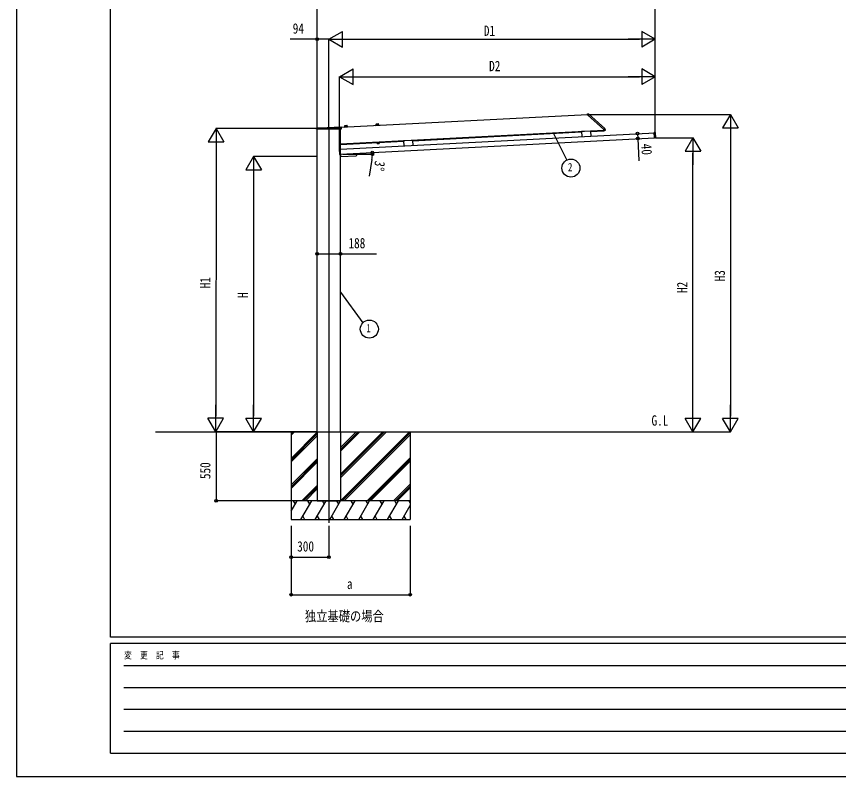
# Model space of a CAD drawing. Units: millimetres, scale not verified. Extents: x -10512 to 10512, y -7425 to 7425.
# Drawn here: x -10512 to -3949, y -7425 to -1355 of the extents above; entities that cross this region are included whole.
import ezdxf
from ezdxf.enums import TextEntityAlignment as Align

# ---------------------------------------------------------------- set-up
doc = ezdxf.new("R2010")
doc.units = ezdxf.units.MM
doc.header["$LTSCALE"] = 30
for name, color, linetype in [('0-2_USER1', 3, 'Continuous'), ('0-3_YKK_12', 2, 'Continuous'), ('0-4_YKK_A1', 4, 'Continuous'), ('0-5_YKK_D', 6, 'Continuous'), ('0-6_YKK_ZWAK', 7, 'Continuous')]:
    doc.layers.add(name, color=color, linetype=linetype)
doc.styles.add('ＭＳ ゴシック', font='')
doc.styles.get('ＭＳ ゴシック').set_extended_font_data('MS Gothic')

msp = doc.modelspace()

# ---------------------------------------------------------------- linework, layer by layer
at = {"layer": '0-3_YKK_12'}
msp.add_line((-8018.45, -2247), (-8018.45, -5399.98), dxfattribs=at)
at = {"layer": '0-4_YKK_A1'}
for p, q in [((-7921.17, -2239.96), (-5953.4, -2136.83)), ((-5953.58, -2133.34), (-5945.98, -2133.41)), ((-5953.56, -2133.81), (-5953.58, -2133.34)), ((-5953.56, -2133.81), (-5953.26, -2139.43)), ((-5953.1, -2139.78), (-5823.61, -2256.37)), ((-5943.34, -2134.44), (-5815.48, -2249.56)), ((-7892.36, -2229.35), (-7892.42, -2236.05)), ((-7889.52, -2226.38), (-7874.58, -2225.6)), ((-7871.45, -2228.26), (-7870.69, -2234.91)), ((-7643.76, -2223.49), (-7643.77, -2225.02)), ((-7643.77, -2225.02), (-7619.81, -2223.76)), ((-7643.77, -2225.02), (-7619.81, -2223.76)), ((-7643.75, -2225.42), (-7643.77, -2225.02)), ((-7643.75, -2225.42), (-7619.79, -2224.16)), ((-7643.29, -2222.99), (-7620.5, -2221.8)), ((-7642.7, -2216.27), (-7642.76, -2222.96)), ((-7639.86, -2213.3), (-7624.93, -2212.52)), ((-7621.79, -2215.17), (-7621.03, -2221.82)), ((-7619.98, -2222.24), (-7619.81, -2223.76)), ((-7619.79, -2224.16), (-7619.81, -2223.76)), ((-8118.01, -2254.33), (-8117.94, -2246.48)), ((-8117.51, -2254.33), (-8118.01, -2254.33)), ((-7920.04, -2254.33), (-8117.51, -2254.33)), ((-8116.94, -2245.49), (-7921.43, -2245.49)), ((-8112.45, -4672.5), (-8112.45, -2254.33)), ((-8084.7, -2245.42), (-7922.46, -2236.92)), ((-7926.79, -2414.49), (-5414.52, -2282.83)), ((-7925.75, -2414.44), (-7925.75, -2254.33)), ((-7924.45, -2414.37), (-7924.45, -2254.33)), ((-7924.45, -2372.31), (-5823.16, -2262.19)), ((-7921.42, -2237.8), (-7920.44, -2246.38)), ((-7920.44, -2246.38), (-7920.44, -2246.4)), ((-7920.44, -2246.4), (-7919.54, -2254.33)), ((-7919.54, -2254.33), (-7920.04, -2254.33)), ((-7893.42, -2236.57), (-7893.43, -2238.1)), ((-7893.43, -2238.1), (-7869.46, -2236.85)), ((-7893.43, -2238.1), (-7869.46, -2236.85)), ((-7893.41, -2238.5), (-7893.43, -2238.1)), ((-7893.41, -2238.5), (-7869.44, -2237.25)), ((-7892.94, -2236.08), (-7870.16, -2234.88)), ((-7869.64, -2235.32), (-7869.46, -2236.85)), ((-7869.44, -2237.25), (-7869.46, -2236.85)), ((-7350.72, -2347.25), (-6001.15, -2276.52)), ((-5930.38, -2270.31), (-6001.28, -2274.03)), ((-6001.28, -2274.03), (-5999.22, -2313.47)), ((-5930.38, -2270.31), (-5928.31, -2309.76)), ((-5930.25, -2272.81), (-5822.9, -2267.18)), ((-5823.45, -2256.72), (-5823.36, -2258.32)), ((-5823.31, -2259.26), (-5823.36, -2258.32)), ((-5823.31, -2259.26), (-5815.68, -2259.33)), ((-5823.29, -2259.76), (-5823.31, -2259.26)), ((-5823.29, -2259.76), (-5822.9, -2267.18)), ((-5822.9, -2267.18), (-5815.29, -2266.78)), ((-5815.68, -2259.33), (-5814.27, -2259.34)), ((-5814.16, -2252.32), (-5813.84, -2258.41)), ((-5813.84, -2258.41), (-5813.77, -2259.81)), ((-5426.37, -2283.45), (-5421.2, -2283.18)), ((-5420.08, -2281.74), (-5421.28, -2281.8)), ((-5421.28, -2281.81), (-5421.28, -2281.8)), ((-5421.26, -2282.15), (-5421.28, -2281.81)), ((-5421.23, -2282.65), (-5421.26, -2282.15)), ((-5419.08, -2323.68), (-5421.23, -2282.65)), ((-5420.08, -2281.74), (-5420.08, -2281.74)), ((-5419.48, -2281.6), (-5413.59, -2281.29)), ((-5413.07, -2281.76), (-5410.87, -2323.71)), ((-7924.7, -2454.44), (-5419.11, -2323.12)), ((-7924.19, -2377.3), (-7421.62, -2350.97)), ((-7350.85, -2344.75), (-7421.75, -2348.47)), ((-7421.75, -2348.47), (-7419.68, -2387.91)), ((-7350.85, -2344.75), (-7348.78, -2384.2)), ((-5419.06, -2324.18), (-5419.08, -2323.68)), ((-5419.06, -2324.18), (-5419.04, -2324.52)), ((-5419.04, -2324.52), (-5417.84, -2324.46)), ((-5419.04, -2324.52), (-5419.04, -2324.52)), ((-5417.84, -2324.46), (-5417.84, -2324.46)), ((-5411.34, -2324.23), (-5417.23, -2324.54)), ((-7935.03, -2413.93), (-7932.84, -2455.88)), ((-7928.67, -2413.1), (-7934.56, -2413.41)), ((-7928.06, -2413.18), (-7926.87, -2413.12)), ((-7928.06, -2413.18), (-7928.06, -2413.18)), ((-7926.85, -2413.47), (-7926.87, -2413.12)), ((-7926.87, -2413.12), (-7926.87, -2413.12)), ((-7926.82, -2413.96), (-7926.85, -2413.47)), ((-7924.67, -2454.99), (-7926.82, -2413.96)), ((-7924.19, -2377.3), (-7924.45, -2372.35)), ((-7616.94, -2364.41), (-7631.93, -2365.19)), ((-7631.93, -2365.19), (-7631.67, -2370.1)), ((-7630.64, -2370.63), (-7631.67, -2370.1)), ((-7631.47, -2365.17), (-7631.56, -2363.57)), ((-7617.65, -2369.95), (-7630.64, -2370.63)), ((-7628.18, -2365), (-7627.92, -2369.91)), ((-7620.68, -2364.6), (-7620.43, -2369.52)), ((-7617.65, -2369.95), (-7616.68, -2369.32)), ((-7617.48, -2362.83), (-7617.39, -2364.43)), ((-7616.94, -2364.41), (-7616.68, -2369.32)), ((-7932.31, -2456.35), (-7926.42, -2456.04)), ((-7926.31, -2456.02), (-7925.42, -2473)), ((-7924.63, -2455.84), (-7925.83, -2455.9)), ((-7925.83, -2455.9), (-7925.83, -2455.9)), ((-7925.75, -4672.5), (-7925.75, -2455.9)), ((-7925.75, -2472.5), (-7925.45, -2472.5)), ((-7924.65, -2455.49), (-7924.67, -2454.99)), ((-7924.65, -2455.49), (-7924.63, -2455.84)), ((-7924.63, -2455.84), (-7924.63, -2455.84)), ((-7924.45, -4672.5), (-7924.45, -2473.95)), ((-7924.37, -2473.95), (-7800.04, -2467.43)), ((-7800.07, -2447.9), (-7799.1, -2466.38)), ((-9402.85, -4672.5), (-5116.04, -4672.5)), ((-8319.35, -4672.5), (-8319.35, -5372.5)), ((-8319.35, -4699.88), (-8291.97, -4672.5)), ((-8319.35, -4685.74), (-8306.11, -4672.5)), ((-8319.35, -4883.73), (-8113.35, -4677.73)), ((-8319.35, -4897.87), (-8113.35, -4691.87)), ((-8319.35, -4912.01), (-8113.35, -4706.01)), ((-8112.45, -4672.5), (-8112.45, -5222.5)), ((-7925.75, -4672.5), (-7925.75, -5222.5)), ((-7925.49, -5222.5), (-7375.49, -4672.5)), ((-7925.35, -5038.51), (-7559.34, -4672.5)), ((-7925.35, -5010.23), (-7587.62, -4672.5)), ((-7925.35, -5024.37), (-7573.48, -4672.5)), ((-7925.35, -4826.38), (-7771.47, -4672.5)), ((-7925.35, -4812.24), (-7785.61, -4672.5)), ((-7925.35, -4798.1), (-7799.75, -4672.5)), ((-7911.35, -5222.5), (-7369.35, -4680.5)), ((-7897.21, -5222.5), (-7369.35, -4694.65)), ((-7369.35, -4672.5), (-7369.35, -5372.5)), ((-8319.35, -5095.86), (-8113.35, -4889.86)), ((-8319.35, -5110), (-8113.35, -4904)), ((-8319.35, -5124.14), (-8113.35, -4918.15)), ((-7713.36, -5222.5), (-7369.35, -4878.49)), ((-7699.22, -5222.5), (-7369.35, -4892.64)), ((-7685.07, -5222.5), (-7369.35, -4906.78)), ((-8233.86, -5222.5), (-8113.35, -5101.99)), ((-8219.72, -5222.5), (-8113.35, -5116.13)), ((-7501.23, -5222.5), (-7369.35, -5090.62)), ((-7487.08, -5222.5), (-7369.35, -5104.77)), ((-7472.94, -5222.5), (-7369.35, -5118.91)), ((-8205.57, -5222.5), (-8113.35, -5130.28)), ((-7369.35, -5222.5), (-8319.35, -5222.5)), ((-8319.35, -5306.33), (-8270.95, -5222.5)), ((-8285.95, -5248.48), (-8300.95, -5222.5)), ((-8242.08, -5372.5), (-8155.48, -5222.5)), ((-8170.48, -5248.48), (-8185.48, -5222.5)), ((-8126.61, -5372.5), (-8040.01, -5222.5)), ((-8112.45, -5222.5), (-7925.75, -5222.5)), ((-8055.01, -5248.48), (-8070.01, -5222.5)), ((-8011.14, -5372.5), (-7924.54, -5222.5)), ((-7939.54, -5248.48), (-7954.54, -5222.5)), ((-7895.67, -5372.5), (-7809.07, -5222.5)), ((-7824.07, -5248.48), (-7839.07, -5222.5)), ((-7780.2, -5372.5), (-7693.6, -5222.5)), ((-7723.6, -5222.5), (-7708.6, -5248.48)), ((-7664.73, -5372.5), (-7578.13, -5222.5)), ((-7593.13, -5248.48), (-7608.13, -5222.5)), ((-7549.26, -5372.5), (-7462.66, -5222.5)), ((-7477.66, -5248.48), (-7492.66, -5222.5)), ((-7369.35, -5236.08), (-7377.19, -5222.5)), ((-7433.79, -5372.5), (-7369.35, -5260.88)), ((-8319.35, -5372.5), (-7369.35, -5372.5)), ((-8227.09, -5346.52), (-8212.09, -5372.5)), ((-8111.61, -5346.52), (-8096.61, -5372.5)), ((-7996.14, -5346.52), (-7981.15, -5372.5)), ((-7880.67, -5346.52), (-7865.68, -5372.5)), ((-7765.2, -5346.52), (-7750.21, -5372.5)), ((-7649.73, -5346.52), (-7634.74, -5372.5)), ((-7534.26, -5346.52), (-7519.27, -5372.5)), ((-7418.79, -5346.52), (-7403.79, -5372.5))]:
    msp.add_line(p, q, dxfattribs=at)
msp.add_lwpolyline([(-5813.77, -2259.81), (-5813.41, -2266.68), (-5815.29, -2266.78)], dxfattribs=at)
msp.add_lwpolyline([(-7633.09, -2362.05), (-7616.11, -2361.16), (-7616.03, -2362.76), (-7633, -2363.65)], close=True, dxfattribs=at)
for centre, radius, start, end in [((-5952.76, -2139.41), 0.5, 183, 228), ((-5946.02, -2137.41), 4, 48, 89.5), ((-7889.36, -2229.38), 3, 93, 179.5), ((-7874.43, -2228.6), 3, 6.5, 93), ((-7643.26, -2223.49), 0.5, 93, 179.5), ((-7639.7, -2216.29), 3, 93, 179.5), ((-7624.77, -2215.51), 3, 6.5, 93), ((-7620.48, -2222.3), 0.5, 6.5, 93), ((-8116.94, -2246.49), 1, 90, 176.5048), ((-8116.94, -2246.49), 1, 176.5048, 179.5), ((-8087.32, -2195.49), 50, 270, 273.00032), ((-7922.41, -2237.92), 1, 6.5, 93.00032), ((-7921.43, -2246.49), 1, 6.5, 90), ((-7892.92, -2236.57), 0.5, 93, 179.5), ((-7870.14, -2235.38), 0.5, 6.5, 93), ((-5823.95, -2256.74), 0.5, 3, 48), ((-5818.16, -2252.53), 4, 3, 48), ((-5814.27, -2259.84), 0.5, 3, 89.5), ((-5420.04, -2278.87), 2.86, 272.73957, 279.49104), ((-5417.52, -2328.73), 4.28, 87.31821, 94.21342), ((-7928.41, -2410.33), 2.86, 266.50896, 273.26043), ((-7629.94, -2367.27), 3.32, 238.61575, 307.38425), ((-7624.79, -2357.89), 12.42, 255.41205, 290.58795), ((-7618.7, -2366.68), 3.32, 238.61575, 307.38425), ((-7925.69, -2460.18), 4.28, 91.78658, 98.68179), ((-7924.43, -2472.95), 1, 183, 273), ((-7800.1, -2466.43), 1, 273, 3)]:
    msp.add_arc(centre, radius, start, end, dxfattribs=at)
for centre, major_axis, ratio, start_param, end_param in [((-5420.08, -2281.71), (0.599, 0.031), 0.061163, 4.712389, 5.0226887), ((-5419.47, -2281.9), (0.016, -0.3), 0.998135, 3.1415927, 3.9550709), ((-5413.57, -2281.79), (0.336, 0.373), 0.99628, 5.4996506, 7.06672), ((-5417.25, -2324.24), (0.016, -0.3), 0.998135, 5.4698366, 6.2831853), ((-5411.37, -2323.73), (0.373, -0.336), 0.99628, 5.4996506, 7.06672), ((-7934.53, -2413.91), (-0.373, 0.336), 0.99628, 5.4996506, 7.06672), ((-7928.65, -2413.4), (0.016, -0.3), 0.998135, 2.3281144, 3.1415927), ((-7928.07, -2413.14), (-0.599, -0.031), 0.061163, 1.2604966, 1.5707963), ((-7932.34, -2455.85), (-0.336, -0.373), 0.99628, 5.4996506, 7.06672), ((-7926.44, -2455.74), (0.016, -0.3), 0.998135, 0, 0.8133487)]:
    msp.add_ellipse(centre, major_axis=major_axis, ratio=ratio, start_param=start_param, end_param=end_param, dxfattribs=at)
at = {"layer": '0-5_YKK_D'}
for p, q in [((-8112.45, -2238.5), (-8112.45, -1235.41)), ((-5412.45, -2321.3), (-5412.45, -1235.41)), ((-8018.45, -1536.41), (-7910.2, -1473.91)), ((-7910.2, -1598.91), (-7910.2, -1473.91)), ((-5412.45, -1536.41), (-5520.7, -1473.91)), ((-5520.7, -1473.91), (-5520.7, -1598.91)), ((-8112.45, -2248.5), (-8112.45, -1535.41)), ((-8018.45, -2246), (-8018.45, -1535.41)), ((-8018.45, -2246), (-8018.45, -1535.41)), ((-8018.45, -1536.41), (-7910.2, -1598.91)), ((-8018.45, -1536.41), (-7801.94, -1536.41)), ((-7893.45, -1536.41), (-5537.45, -1536.41)), ((-5412.45, -1536.41), (-5628.96, -1536.41)), ((-5412.45, -1536.41), (-5520.7, -1598.91)), ((-5412.45, -2321.3), (-5412.45, -1535.41)), ((-7933.45, -1836.41), (-7825.2, -1773.91)), ((-7933.45, -2414.34), (-7933.45, -1835.41)), ((-7933.45, -1836.41), (-7825.2, -1898.91)), ((-7933.45, -1836.41), (-7716.95, -1836.41)), ((-7825.2, -1898.91), (-7825.2, -1773.91)), ((-7808.45, -1836.41), (-5537.45, -1836.41)), ((-5412.45, -1836.41), (-5628.96, -1836.41)), ((-5412.45, -1836.41), (-5520.7, -1773.91)), ((-5520.7, -1773.91), (-5520.7, -1898.91)), ((-5412.45, -1836.41), (-5520.7, -1898.91)), ((-5412.45, -2321.3), (-5412.45, -1835.41)), ((-5944.41, -2136.41), (-4811.45, -2136.41)), ((-4812.45, -2136.41), (-4874.95, -2244.67)), ((-4812.45, -2136.41), (-4749.95, -2244.67)), ((-4812.45, -2136.41), (-4812.45, -2352.92)), ((-8918.88, -2248.83), (-8981.47, -2357.04)), ((-8113.45, -2249.5), (-8919.88, -2248.83)), ((-8918.88, -2248.83), (-8919.06, -2465.34)), ((-8918.88, -2248.83), (-8856.47, -2357.14)), ((-6228.59, -2283.43), (-6118.7, -2501.72)), ((-4874.95, -2244.67), (-4749.95, -2244.67)), ((-4812.45, -2261.41), (-4812.45, -4547.5)), ((-8981.47, -2357.04), (-8856.47, -2357.14)), ((-5411.92, -2322.8), (-5111.45, -2322.8)), ((-5112.45, -2322.8), (-5174.95, -2431.05)), ((-5112.45, -2322.8), (-5049.95, -2431.05)), ((-5112.45, -2322.8), (-5112.45, -2539.31)), ((-8918.98, -2373.83), (-8920.78, -4546.83)), ((-8619.35, -2472.5), (-8681.85, -2580.75)), ((-8113.45, -2472.5), (-8620.35, -2472.5)), ((-8619.35, -2472.5), (-8556.85, -2580.75)), ((-8619.35, -2472.5), (-8619.35, -2689.01)), ((-7907.6, -2454.53), (-7670.05, -2454.53)), ((-5174.95, -2431.05), (-5049.95, -2431.05)), ((-5112.45, -4547.5), (-5112.45, -2447.8)), ((-7674.58, -2496.88), (-7697.02, -2630.34)), ((-8681.85, -2580.75), (-8556.85, -2580.75)), ((-8619.35, -2597.5), (-8619.35, -4547.5)), ((-7925.75, -3557.66), (-7745.96, -3800.3)), ((-8920.88, -4671.83), (-8920.7, -4455.33)), ((-8619.35, -4672.5), (-8619.35, -4455.99)), ((-5112.45, -4672.5), (-5112.45, -4455.99)), ((-4812.45, -4672.5), (-4812.45, -4455.99)), ((-8920.88, -4671.83), (-8983.29, -4563.53)), ((-8858.29, -4563.63), (-8983.29, -4563.53)), ((-8920.88, -4671.83), (-8858.29, -4563.63)), ((-8619.35, -4672.5), (-8681.85, -4564.25)), ((-8556.85, -4564.25), (-8681.85, -4564.25)), ((-8619.35, -4672.5), (-8556.85, -4564.25)), ((-5112.45, -4672.5), (-5174.95, -4564.25)), ((-5049.95, -4564.25), (-5174.95, -4564.25)), ((-5112.45, -4672.5), (-5049.95, -4564.25)), ((-4812.45, -4672.5), (-4874.95, -4564.25)), ((-4749.95, -4564.25), (-4874.95, -4564.25)), ((-4812.45, -4672.5), (-4749.95, -4564.25)), ((-8115.45, -4672.5), (-8921.88, -4671.83)), ((-8321.35, -4672.5), (-8920.35, -4672.5)), ((-8919.35, -4672.5), (-8919.35, -5222.5)), ((-8113.45, -4672.5), (-8620.35, -4672.5)), ((-5115.04, -4672.5), (-5111.45, -4672.5)), ((-5114.04, -4672.5), (-4811.45, -4672.5)), ((-8320.35, -5222.5), (-8920.35, -5222.5)), ((-8319.35, -5422.5), (-8319.35, -5673.5)), ((-8319.35, -5422.5), (-8319.35, -5973.5)), ((-8019.35, -5422.5), (-8019.35, -5673.5)), ((-7369.35, -5422.5), (-7369.35, -5973.5)), ((-8319.35, -5672.5), (-8019.35, -5672.5)), ((-8319.35, -5972.5), (-7369.35, -5972.5))]:
    msp.add_line(p, q, dxfattribs=at)
for points in [[(-8018.45, -1536.41), (-8112.45, -1536.41), (-8326.95, -1536.41)], [(-5555.13, -2290.2), (-5553.04, -2330.14), (-5543.73, -2507.73)], [(-8112.45, -3250.82), (-7924.45, -3250.82), (-7637.95, -3250.82)]]:
    msp.add_lwpolyline(points, dxfattribs=at)
for centre, radius in [((-8112.45, -1536.41), 10.62), ((-5555.13, -2290.2), 10.62), ((-5553.04, -2330.14), 10.62), ((-7671.4, -2441.16), 10.62), ((-7671.05, -2454.53), 10.62), ((-6086.33, -2566.03), 72), ((-8112.45, -3250.82), 10.62), ((-7924.45, -3250.82), 10.62), ((-7695.23, -3851.4), 72), ((-8919.35, -5222.5), 10.62), ((-8319.35, -5672.5), 10.62), ((-8019.35, -5672.5), 10.62), ((-8319.35, -5972.5), 10.62), ((-7369.35, -5972.5), 10.62)]:
    msp.add_circle(centre, radius, dxfattribs=at)
for start, end in [(350.45481, 360), (360, 3)]:
    msp.add_arc((-7926.45, -2454.53), 255.41, start, end, dxfattribs=at)
at = {"layer": '0-6_YKK_ZWAK'}
for p, q in [((-9762.45, -6312.5), (-9762.45, 6937.5)), ((9737.55, -6312.5), (-9762.45, -6312.5)), ((-3262.45, -6362.5), (-9762.45, -6362.5)), ((-9762.45, -7237.5), (-9762.45, -6362.5)), ((-9656.2, -6537.5), (-3387.45, -6537.5)), ((-9656.2, -6712.5), (-3387.45, -6712.5)), ((-9656.2, -6887.5), (-3387.45, -6887.5)), ((-9656.2, -7062.5), (-3387.45, -7062.5)), ((-9762.45, -7237.5), (-3262.45, -7237.5))]:
    msp.add_line(p, q, dxfattribs=at)
msp.add_lwpolyline([(-10512.5, -7425), (10512.5, -7425), (10512.5, 7425), (-10512.5, 7425)], close=True, dxfattribs=at)

# ---------------------------------------------------------------- texts
at = {"layer": '0-2_USER1', "style": 'ＭＳ ゴシック', "width": 0.8}
for s, p in [('G.L', (-5442.85, -4647.19)), ('独立基礎の場合', (-8209.6, -6210))]:
    msp.add_text(s, height=82.48, dxfattribs=at).set_placement(p, align=Align.BOTTOM_LEFT)
at = {"layer": '0-5_YKK_D', "style": 'ＭＳ ゴシック', "width": 0.8}
for s, height, p in [('94', 82.48, (-8306.95, -1516.41)), ('D1', 82.48, (-6781.45, -1534.75)), ('D2', 82.48, (-6738.95, -1816.41)), ('2', 65.98, (-6110.33, -2611.03)), ('188', 82.48, (-7861.95, -3230.82)), ('1', 65.98, (-7719.23, -3896.4)), ('300', 82.48, (-8271.35, -5652.5)), ('a', 82.48, (-7874.35, -5952.5))]:
    msp.add_text(s, height=height, dxfattribs=at).set_placement(p, align=Align.BOTTOM_LEFT)
for s, rotation, p in [('40', 273, (-5549.06, -2374.16)), ('3°', 260.455, (-7673.21, -2498.8)), ('H3', 90, (-4832.45, -3470.46)), ('H1', 89.953, (-8939.94, -3526.32)), ('H2', 90, (-5132.45, -3563.65)), ('H', 90, (-8639.35, -3602.5)), ('550', 90, (-8939.35, -5049.5))]:
    msp.add_text(s, height=82.48, rotation=rotation, dxfattribs=at).set_placement(p, align=Align.BOTTOM_LEFT)
at = {"layer": '0-6_YKK_ZWAK', "style": 'ＭＳ ゴシック', "width": 0.8}
msp.add_text('変  更  記  事', height=54.99, dxfattribs=at).set_placement((-9653.28, -6500), align=Align.BOTTOM_LEFT)

doc.saveas('drawing.dxf')
